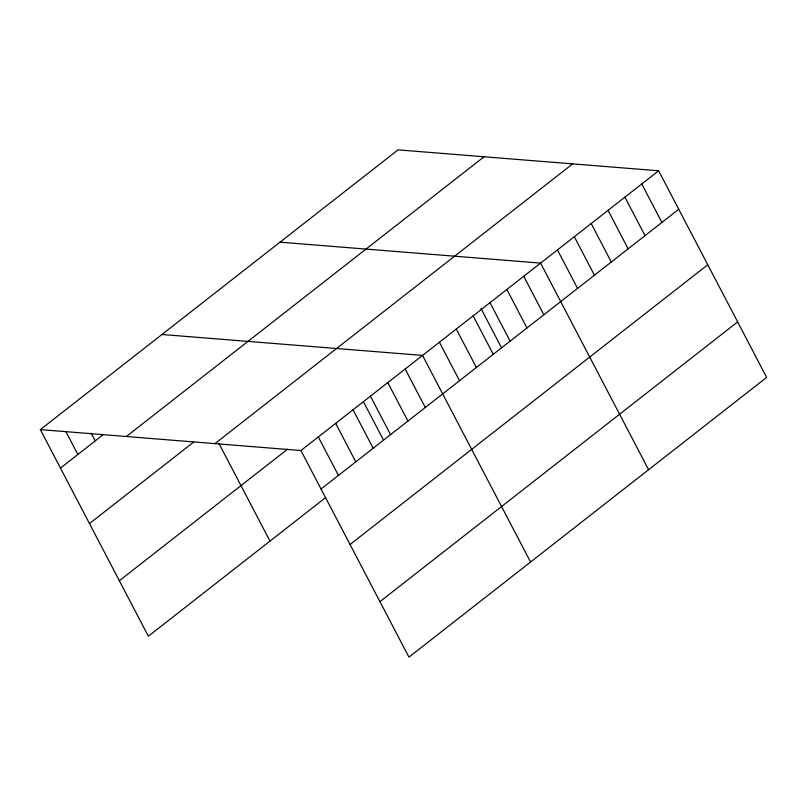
<?xml version="1.0" encoding="UTF-8"?>
<svg xmlns="http://www.w3.org/2000/svg" width="807" height="807" viewBox="0 0 807 807"><rect width="100%" height="100%" fill="white"/><g stroke="black" fill="none" stroke-linecap="round" stroke-linejoin="round"><path stroke-width="1.21" d="M40.35 429.606L398.053 149.86L658.633 170.781L766.65 377.394L408.947 657.14L300.93 450.538L40.35 429.606L148.367 636.219L325.534 497.657M60.464 468.09L102.933 434.872M126.346 436.516L484.049 156.76M89.476 523.572L193.72 442.044M214.934 443.628L572.647 163.871M119.355 580.737L287.595 449.156M300.93 450.538L658.633 170.781M321.045 489.012L678.748 209.255M350.056 544.493L707.759 264.746M379.936 601.659L737.648 321.912M280.009 242.171L540.589 263.102L648.606 469.714M161.965 334.491L422.555 355.413L530.562 562.025M641.777 183.966L661.891 222.45M624.911 197.16L645.025 235.634M608.044 210.345L628.159 248.828M591.188 223.539L611.303 262.013M574.322 236.723L594.436 275.197M557.455 249.908L577.57 288.392M523.733 276.287L543.847 314.77M506.867 289.471L526.981 327.955M490 302.665L510.125 341.139M481.043 308.597L501.52 347.767M473.144 315.85L493.259 354.334M456.278 329.044L476.392 367.518M439.412 342.229L459.526 380.712M405.175 369.001L425.289 407.485M387.804 382.599L407.918 421.072M370.433 396.187L390.548 434.66M363.574 402.007L383.476 440.077M353.052 409.774L373.167 448.248M335.682 423.362L355.796 461.836M318.301 436.95L338.426 475.424M218.838 443.275L269.982 541.104M91.191 433.218L95.216 440.915M65.77 431.412L77.845 454.502"/></g></svg>
